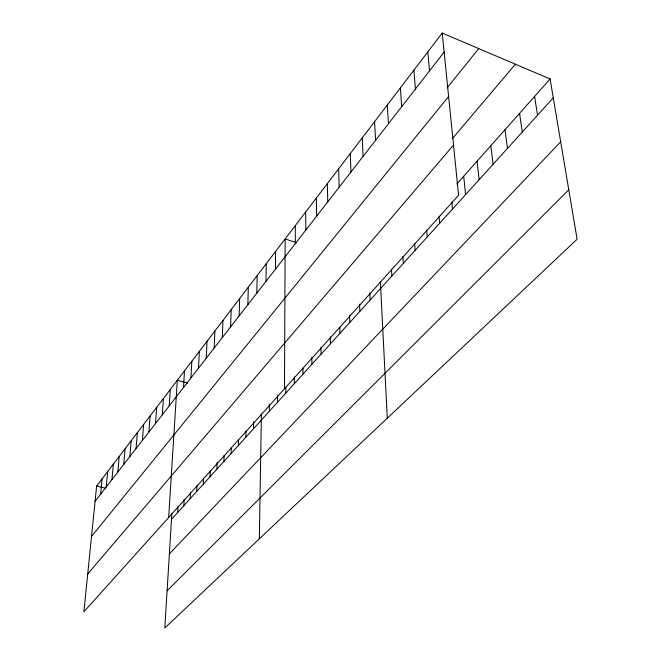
<?xml version="1.0" encoding="UTF-8"?>
<svg xmlns="http://www.w3.org/2000/svg" width="661" height="661" viewBox="0 0 661 661"><rect width="100%" height="100%" fill="white"/><g stroke="black" fill="none" stroke-linecap="round" stroke-linejoin="round"><path stroke-width="0.99" d="M284.503 388.751L285.164 238.902L296.483 242.711M285.767 393.146L285.792 387.28M277.43 402.342L277.496 395.121M275.414 269.225L275.596 251.444M269.283 411.34L269.374 404.16M265.995 281.346L266.267 263.673M259.327 538.847L261.417 414.026M253.51 428.758L253.659 421.66M256.807 293.17L257.17 275.596M247.858 304.696L248.305 287.221M245.875 437.185L246.024 431.137M238.398 445.431L238.571 439.425M239.117 315.941L239.646 298.565M231.086 453.512L231.276 447.538M223.914 461.419L224.129 455.487M230.598 326.906L231.201 309.637M216.899 469.17L217.172 462.295M222.278 337.614L222.955 320.453M210.016 476.763L210.272 470.905M214.156 348.066L214.899 331.004M203.274 484.207L203.547 478.382M206.224 358.279L207.033 341.316M196.672 491.503L196.978 485.323M190.194 498.65L190.517 492.511M198.474 368.251L199.349 351.388M183.841 505.665L184.179 499.559M190.905 377.993L191.839 361.237M183.502 387.52L184.493 370.862M177.611 512.539L177.966 506.475M168.662 517.53L177.313 380.273L187.741 383.19M171.868 513.258L164.812 627.95L577.111 239.257L550.092 78.965L442.209 33.05L96.622 486.042L83.889 611.764L458.585 195.235L442.209 33.05M169.191 405.937L170.29 389.478M162.276 414.844L163.416 398.484M155.5 423.561L156.69 407.3M148.882 432.087L150.113 415.926M142.396 440.433L143.668 424.37M136.042 448.604L137.364 432.641M129.829 456.602L131.184 440.738M123.739 464.443L125.127 448.679M117.774 472.119L119.195 456.454M111.924 479.646L113.386 464.072M106.198 487.017L107.685 471.541M100.579 494.246L102.1 478.861M95.068 501.335L444.126 52.079M447.109 87.913L478.729 48.592M91.515 536.443L448.612 96.481M452.347 138.653L515.398 64.2M87.715 573.971L453.512 145.065M456.85 183.956L550.092 78.965M171.496 519.29L553.274 97.836M169.373 553.868L560.693 141.809M167.101 590.785L568.782 189.814M96.622 486.042L105.454 488.165M534.592 96.415L537.533 115.212M519.563 113.345L522.281 132.06M504.971 129.771L507.474 148.403M490.809 145.717L493.114 164.259M477.052 161.21L479.167 179.652M463.692 176.256L465.625 194.607M451.777 202.035L452.463 209.132M427.824 51.905L429.534 70.867M439.044 216.197L439.664 223.253M413.893 70.165L415.397 89.053M426.667 229.97L427.229 236.985M414.621 243.364L415.125 250.345M400.384 87.863L401.706 106.677M402.896 256.41L403.342 263.351M387.296 105.033L388.437 123.756M391.477 269.11L391.882 276.009M374.589 121.682L375.564 140.33M380.364 281.479L387.296 418.206M369.83 292.773L370.143 299.995M362.261 137.843L363.071 156.401M359.567 304.192L359.848 311.372M350.289 153.534L350.95 172M349.562 315.33L349.793 322.469M338.655 168.778L339.184 187.154M339.82 327.212L339.985 333.293M327.352 183.601L327.74 201.869M330.26 336.813L330.409 343.86M320.949 347.174L321.064 354.18M316.371 198.003L316.627 216.18M311.852 357.295L311.926 364.261M305.679 212.007L305.82 230.086M302.978 368.177L303.011 374.109M295.285 225.641L295.31 243.62M294.285 376.853L294.285 383.735"/></g></svg>
